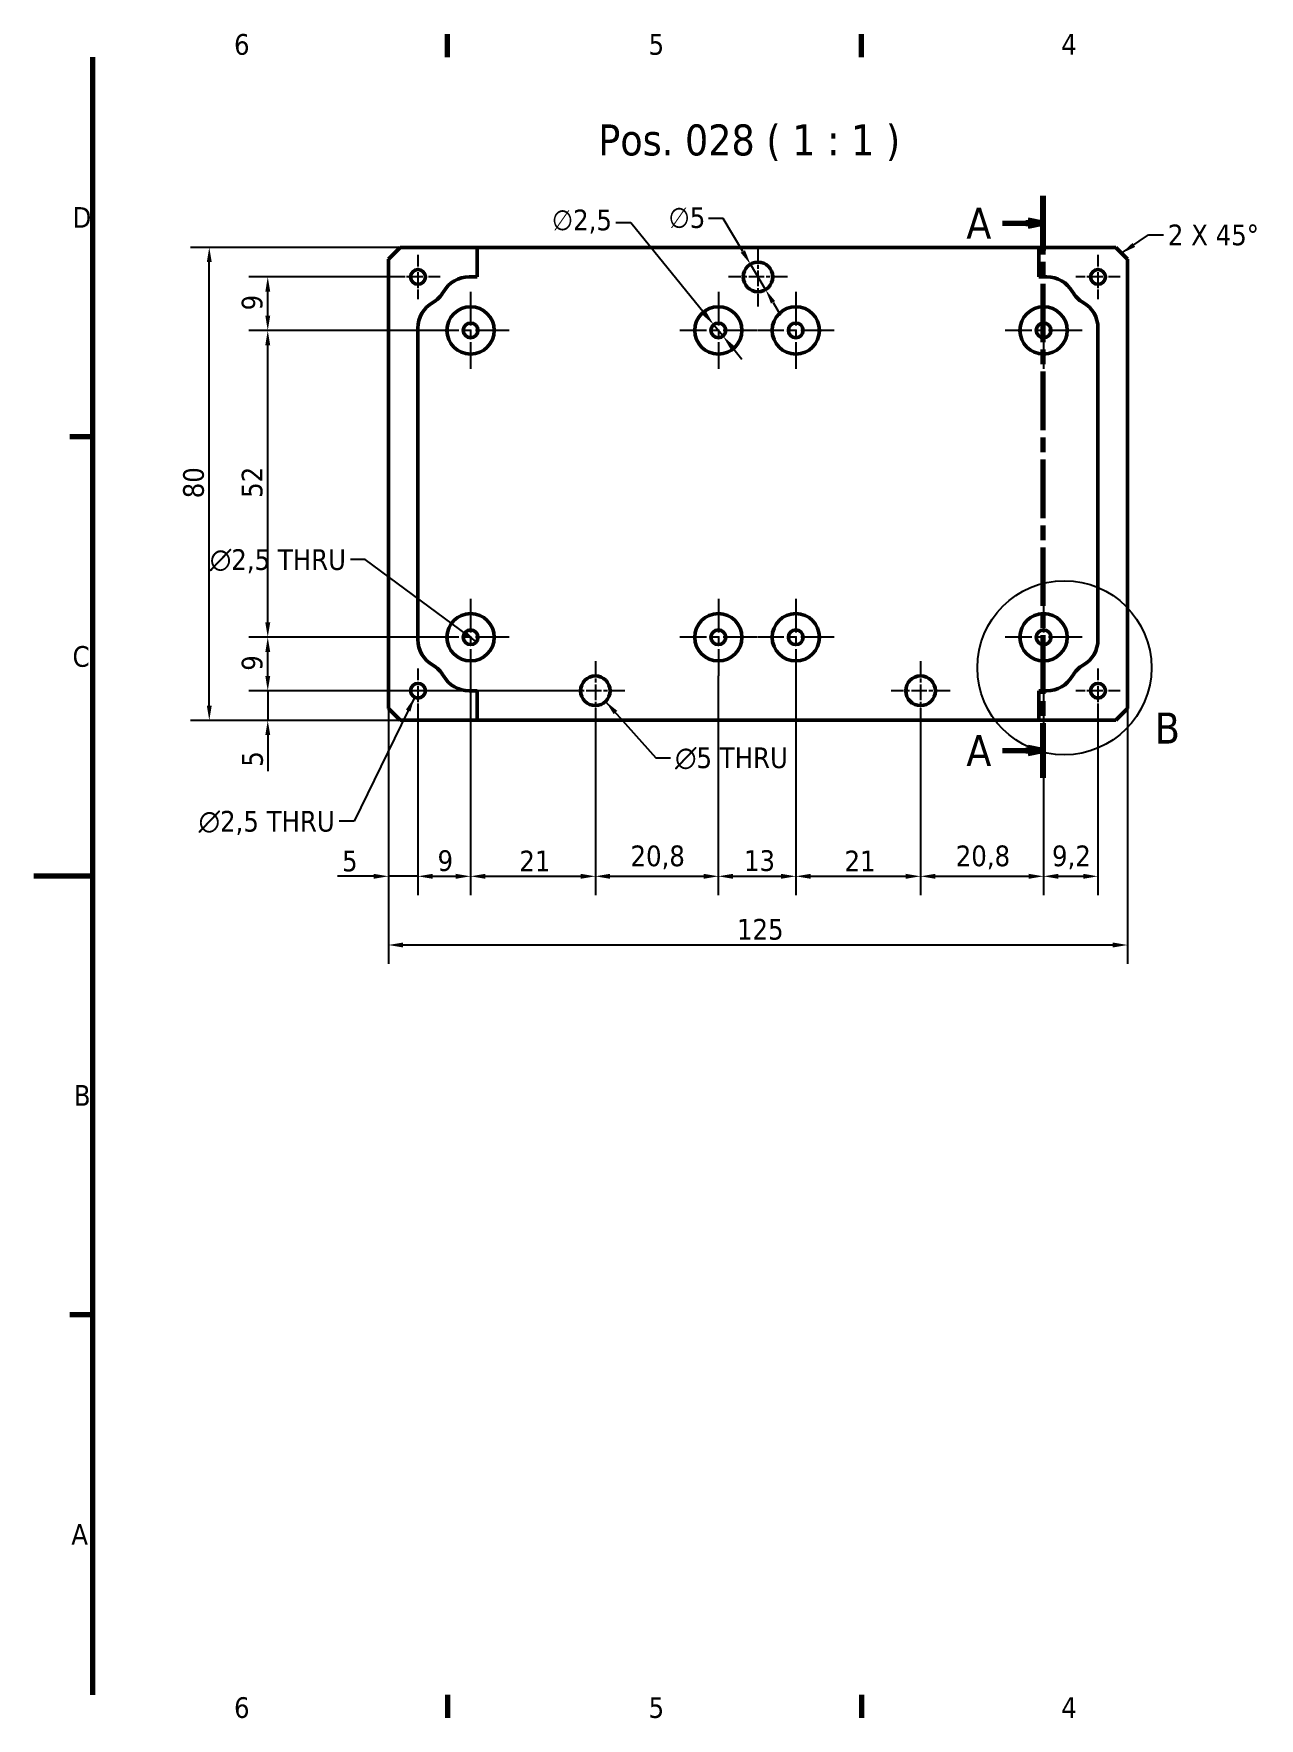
# Model space of a CAD drawing. Header units: millimetres. Extents: x 0 to 420, y 0 to 297.
# Drawn here: x 0 to 207.3, y 6 to 291 of the extents above; entities that cross this region are included whole.
import ezdxf

# ---------------------------------------------------------------- set-up
doc = ezdxf.new("R2010")
doc.units = ezdxf.units.MM
doc.linetypes.add('CHAIN', pattern=[0.3543, 0.2362, -0.0295, 0.0591, -0.0295])
for name, color, linetype, lineweight in [('Border (ISO)', 7, 'Continuous', 70), ('Center Mark (ISO)', 7, 'Continuous', 25), ('Detail Boundary (ISO)', 7, 'Continuous', 25), ('Dimension (ISO)', 7, 'Continuous', 25), ('Section Line (ISO)', 7, 'CHAIN', 70), ('Symbol (ISO)', 7, 'Continuous', 25), ('Visible (ISO)', 7, 'Continuous', 50)]:
    doc.layers.add(name, color=color, linetype=linetype, lineweight=lineweight)
doc.styles.add('Label Text (ISO)', font='tahoma.ttf')
doc.styles.add('Note Text (ISO)', font='tahoma.ttf')
doc.styles.add('Text Style45', font='tahoma.ttf')
doc.dimstyles.new('Default - Method 1b (ISO)', dxfattribs={"dimtxt": 3.5, "dimasz": 2.5, "dimexe": 3.175, "dimexo": 0, "dimgap": 0.762, "dimtad": 1, "dimtoh": 1, "dimrnd": 1e-08, "dimtxsty": 'Note Text (ISO)', "dimcen": 0.09, "dimdle": 10, "dimclrd": 256, "dimclre": 256, "dimclrt": 256, "dimazin": 2, "dimtfac": 1, "dimtmove": 0, "dimatfit": 3, "dimfxl": 0, "dimtolj": 1, "dimlwd": -1, "dimlwe": -1, "dimarcsym": 0})
doc.dimstyles.new('Default - Method 1b (ISO)$7', dxfattribs={"dimtxt": 3.5, "dimasz": 2.5, "dimexe": 3.175, "dimexo": 0, "dimgap": 0.762, "dimtad": 1, "dimtoh": 1, "dimrnd": 1e-08, "dimtxsty": 'Note Text (ISO)', "dimcen": 0.09, "dimdle": 10, "dimclrd": 256, "dimclre": 256, "dimclrt": 256, "dimazin": 2, "dimtfac": 1, "dimtmove": 0, "dimatfit": 3, "dimfxl": 0, "dimtolj": 1, "dimlwd": -1, "dimlwe": -1, "dimarcsym": 0})
doc.dimstyles.new('Default - Method 2b (ISO)$7', dxfattribs={"dimtxt": 3.5, "dimasz": 2.5, "dimexe": 3.175, "dimexo": 0, "dimgap": 0.762, "dimtad": 1, "dimtih": 1, "dimtoh": 1, "dimrnd": 1e-08, "dimtxsty": 'Note Text (ISO)', "dimcen": 0.09, "dimdle": 10, "dimclrd": 256, "dimclre": 256, "dimclrt": 256, "dimazin": 2, "dimtfac": 1, "dimtmove": 0, "dimatfit": 3, "dimfxl": 0, "dimtolj": 1, "dimlwd": -1, "dimlwe": -1, "dimarcsym": 0})

# ---------------------------------------------------------------- blocks, each defined once
blk = doc.blocks.new('Borders Default Border')
at = {"layer": 'Border (ISO)'}
for p, q in [((70, 287), (70, 290.9)), ((140, 287), (140, 290.9)), ((10, 222.75), (6.1, 222.75)), ((10, 74.25), (6.1, 74.25)), ((70, 10), (70, 6.1)), ((140, 10), (140, 6.1))]:
    blk.add_line(p, q, dxfattribs=at)
at = {"layer": 'Border (ISO)', "flags": 128}
for points in [[(10, 10), (10, 287)], [(0, 148.5), (10, 148.5)]]:
    blk.add_lwpolyline(points, dxfattribs=at)
at = {"layer": 'Border (ISO)', "char_height": 3.5, "attachment_point": 7, "style": 'Note Text (ISO)'}
for s, insert in [('6', (33.88, 287.33)), ('5', (103.98, 287.33)), ('4', (173.78, 287.4)), ('D', (6.57, 258.13)), ('C', (6.56, 183.81)), ('B', (6.78, 109.63)), ('A', (6.36, 35.38)), ('6', (33.88, 6.03)), ('5', (103.98, 6.03)), ('4', (173.78, 6.1))]:
    blk.add_mtext(s, dxfattribs=dict(at, insert=insert))
blk = doc.blocks.new('2dTransSection0')
at = {"layer": 'Section Line (ISO)', "linetype": 'CHAIN', "ltscale": 41.960541}
blk.add_line((170.65, 263.54), (170.65, 165.08), dxfattribs=at)
at = {"layer": 'Section Line (ISO)', "linetype": 'Continuous', "lineweight": 140}
for p, q in [((170.65, 263.54), (170.65, 254.28)), ((170.65, 174.34), (170.65, 165.08))]:
    blk.add_line(p, q, dxfattribs=at)
at = {"layer": 'Section Line (ISO)', "linetype": 'Continuous'}
for p, q in [((170.65, 258.91), (168.15, 259.41)), ((168.15, 259.41), (168.15, 258.41)), ((163.84, 258.91), (168.15, 258.91)), ((168.15, 258.91), (170.65, 258.91)), ((168.15, 258.41), (170.65, 258.91)), ((163.84, 169.71), (168.15, 169.71)), ((170.65, 169.71), (168.15, 170.21)), ((168.15, 170.21), (168.15, 169.21)), ((168.15, 169.71), (170.65, 169.71)), ((168.15, 169.21), (170.65, 169.71))]:
    blk.add_line(p, q, dxfattribs=at)
at = {"layer": 'Section Line (ISO)', "linetype": 'Continuous', "flags": 128}
for points in [[(168.15, 258.41), (170.65, 258.91)], [(168.15, 169.21), (170.65, 169.71)]]:
    blk.add_lwpolyline(points, dxfattribs=at)
at = {"layer": 'Section Line (ISO)'}
for points in [[(168.15, 258.41), (170.65, 258.91), (168.15, 259.41), (168.15, 258.41)], [(168.15, 169.21), (170.65, 169.71), (168.15, 170.21), (168.15, 169.21)]]:
    blk.add_solid(points, dxfattribs=at)
at = {"layer": 'Section Line (ISO)', "char_height": 5.25, "attachment_point": 7, "style": 'Label Text (ISO)'}
for insert in [(157.72, 256.28), (157.72, 167.09)]:
    blk.add_mtext('A', dxfattribs=dict(at, insert=insert))
blk = doc.blocks.new('*D6')
at = {"layer": 'Defpoints', "color": 0}
for p in [(59.98, 176.82), (64.98, 176.07), (64.98, 148.44)]:
    blk.add_point(p, dxfattribs=at)
at = {"layer": 'Dimension (ISO)'}
for p, q in [((59.98, 176.82), (59.98, 145.27)), ((64.98, 176.07), (64.98, 145.27)), ((57.48, 148.44), (51.37, 148.44)), ((64.98, 148.44), (59.98, 148.44)), ((67.48, 148.44), (69.98, 148.44))]:
    blk.add_line(p, q, dxfattribs=at)
for points in [[(57.48, 148.86), (57.48, 148.02), (59.98, 148.44)], [(67.48, 148.86), (67.48, 148.02), (64.98, 148.44)]]:
    blk.add_solid(points, dxfattribs=at)
at = {"layer": 'Dimension (ISO)', "insert": (52.14, 152.78), "char_height": 3.5, "attachment_point": 1, "style": 'Note Text (ISO)'}
blk.add_mtext('\\A1;5', dxfattribs=at)
blk = doc.blocks.new('*D7')
at = {"layer": 'Defpoints', "color": 0}
for p in [(73.88, 182.37), (64.98, 176.07), (73.88, 148.44)]:
    blk.add_point(p, dxfattribs=at)
at = {"layer": 'Dimension (ISO)'}
for p, q in [((73.88, 182.37), (73.88, 145.27)), ((64.98, 176.07), (64.98, 145.27)), ((67.48, 148.44), (71.38, 148.44))]:
    blk.add_line(p, q, dxfattribs=at)
for points in [[(67.48, 148.86), (67.48, 148.02), (64.98, 148.44)], [(71.38, 148.86), (71.38, 148.02), (73.88, 148.44)]]:
    blk.add_solid(points, dxfattribs=at)
at = {"layer": 'Dimension (ISO)', "insert": (68.3, 152.84), "char_height": 3.5, "attachment_point": 1, "style": 'Note Text (ISO)'}
blk.add_mtext('\\A1;9', dxfattribs=at)
blk = doc.blocks.new('*D8')
at = {"layer": 'Defpoints', "color": 0}
for p in [(73.88, 182.37), (94.98, 174.82), (94.98, 148.44)]:
    blk.add_point(p, dxfattribs=at)
at = {"layer": 'Dimension (ISO)'}
for p, q in [((73.88, 182.37), (73.88, 145.27)), ((94.98, 174.82), (94.98, 145.27)), ((76.38, 148.44), (92.48, 148.44))]:
    blk.add_line(p, q, dxfattribs=at)
for points in [[(76.38, 148.86), (76.38, 148.02), (73.88, 148.44)], [(92.48, 148.86), (92.48, 148.02), (94.98, 148.44)]]:
    blk.add_solid(points, dxfattribs=at)
at = {"layer": 'Dimension (ISO)', "insert": (82.13, 152.78), "char_height": 3.5, "attachment_point": 1, "style": 'Note Text (ISO)'}
blk.add_mtext('\\A1;21', dxfattribs=at)
blk = doc.blocks.new('*D9')
at = {"layer": 'Defpoints', "color": 0}
for p in [(115.78, 182.37), (94.98, 174.82), (115.78, 148.44)]:
    blk.add_point(p, dxfattribs=at)
at = {"layer": 'Dimension (ISO)'}
for p, q in [((115.78, 182.37), (115.78, 145.27)), ((94.98, 174.82), (94.98, 145.27)), ((97.48, 148.44), (113.28, 148.44))]:
    blk.add_line(p, q, dxfattribs=at)
for points in [[(97.48, 148.86), (97.48, 148.02), (94.98, 148.44)], [(113.28, 148.86), (113.28, 148.02), (115.78, 148.44)]]:
    blk.add_solid(points, dxfattribs=at)
at = {"layer": 'Dimension (ISO)', "insert": (100.93, 153.65), "char_height": 3.5, "attachment_point": 1, "style": 'Note Text (ISO)'}
blk.add_mtext('\\A1;20,8', dxfattribs=at)
blk = doc.blocks.new('*D10')
at = {"layer": 'Defpoints', "color": 0}
for p in [(115.78, 182.37), (128.88, 182.37), (128.88, 148.44)]:
    blk.add_point(p, dxfattribs=at)
at = {"layer": 'Dimension (ISO)'}
for p, q in [((115.78, 182.37), (115.78, 145.27)), ((128.88, 182.37), (128.88, 145.27)), ((118.28, 148.44), (126.38, 148.44))]:
    blk.add_line(p, q, dxfattribs=at)
for points in [[(118.28, 148.86), (118.28, 148.02), (115.78, 148.44)], [(126.38, 148.86), (126.38, 148.02), (128.88, 148.44)]]:
    blk.add_solid(points, dxfattribs=at)
at = {"layer": 'Dimension (ISO)', "insert": (120.11, 152.85), "char_height": 3.5, "attachment_point": 1, "style": 'Note Text (ISO)'}
blk.add_mtext('\\A1;13', dxfattribs=at)
blk = doc.blocks.new('*D11')
at = {"layer": 'Defpoints', "color": 0}
for p in [(128.88, 182.37), (149.98, 174.82), (149.98, 148.44)]:
    blk.add_point(p, dxfattribs=at)
at = {"layer": 'Dimension (ISO)'}
for p, q in [((128.88, 182.37), (128.88, 145.27)), ((149.98, 174.82), (149.98, 145.27)), ((131.38, 148.44), (147.48, 148.44))]:
    blk.add_line(p, q, dxfattribs=at)
for points in [[(131.38, 148.86), (131.38, 148.02), (128.88, 148.44)], [(147.48, 148.86), (147.48, 148.02), (149.98, 148.44)]]:
    blk.add_solid(points, dxfattribs=at)
at = {"layer": 'Dimension (ISO)', "insert": (137.13, 152.78), "char_height": 3.5, "attachment_point": 1, "style": 'Note Text (ISO)'}
blk.add_mtext('\\A1;21', dxfattribs=at)
blk = doc.blocks.new('*D12')
at = {"layer": 'Defpoints', "color": 0}
for p in [(170.78, 182.37), (149.98, 174.82), (170.78, 148.44)]:
    blk.add_point(p, dxfattribs=at)
at = {"layer": 'Dimension (ISO)'}
for p, q in [((170.78, 182.37), (170.78, 145.27)), ((149.98, 174.82), (149.98, 145.27)), ((152.48, 148.44), (168.28, 148.44))]:
    blk.add_line(p, q, dxfattribs=at)
for points in [[(152.48, 148.86), (152.48, 148.02), (149.98, 148.44)], [(168.28, 148.86), (168.28, 148.02), (170.78, 148.44)]]:
    blk.add_solid(points, dxfattribs=at)
at = {"layer": 'Dimension (ISO)', "insert": (155.93, 153.65), "char_height": 3.5, "attachment_point": 1, "style": 'Note Text (ISO)'}
blk.add_mtext('\\A1;20,8', dxfattribs=at)
blk = doc.blocks.new('*D13')
at = {"layer": 'Defpoints', "color": 0}
for p in [(170.78, 182.37), (179.98, 176.07), (179.98, 148.44)]:
    blk.add_point(p, dxfattribs=at)
at = {"layer": 'Dimension (ISO)'}
for p, q in [((170.78, 182.37), (170.78, 145.27)), ((179.98, 176.07), (179.98, 145.27)), ((173.28, 148.44), (177.48, 148.44))]:
    blk.add_line(p, q, dxfattribs=at)
for points in [[(173.28, 148.86), (173.28, 148.02), (170.78, 148.44)], [(177.48, 148.86), (177.48, 148.02), (179.98, 148.44)]]:
    blk.add_solid(points, dxfattribs=at)
at = {"layer": 'Dimension (ISO)', "insert": (172.21, 153.65), "char_height": 3.5, "attachment_point": 1, "style": 'Note Text (ISO)'}
blk.add_mtext('\\A1;9,2', dxfattribs=at)
blk = doc.blocks.new('*D14')
at = {"layer": 'Defpoints', "color": 0}
for p in [(59.98, 176.82), (184.98, 176.82), (59.98, 136.82)]:
    blk.add_point(p, dxfattribs=at)
at = {"layer": 'Dimension (ISO)'}
for p, q in [((59.98, 176.82), (59.98, 133.65)), ((184.98, 176.82), (184.98, 133.65)), ((182.48, 136.82), (62.48, 136.82))]:
    blk.add_line(p, q, dxfattribs=at)
for points in [[(62.48, 137.24), (62.48, 136.4), (59.98, 136.82)], [(182.48, 137.24), (182.48, 136.4), (184.98, 136.82)]]:
    blk.add_solid(points, dxfattribs=at)
at = {"layer": 'Dimension (ISO)', "insert": (118.93, 141.23), "char_height": 3.5, "attachment_point": 1, "style": 'Note Text (ISO)'}
blk.add_mtext('\\A1;125', dxfattribs=at)
blk = doc.blocks.new('*D15')
at = {"layer": 'Defpoints', "color": 0}
for p in [(39.58, 179.82), (89.98, 179.82), (74.98, 174.82)]:
    blk.add_point(p, dxfattribs=at)
at = {"layer": 'Dimension (ISO)'}
for p, q in [((39.58, 182.32), (39.58, 184.82)), ((89.98, 179.82), (36.41, 179.82)), ((39.58, 179.82), (39.58, 174.82)), ((74.98, 174.82), (36.41, 174.82)), ((39.58, 172.32), (39.58, 166.21))]:
    blk.add_line(p, q, dxfattribs=at)
for points in [[(39.17, 182.32), (40, 182.32), (39.58, 179.82)], [(39.17, 172.32), (40, 172.32), (39.58, 174.82)]]:
    blk.add_solid(points, dxfattribs=at)
at = {"layer": 'Dimension (ISO)', "insert": (35.25, 166.97), "char_height": 3.5, "attachment_point": 1, "rotation": 90, "style": 'Note Text (ISO)'}
blk.add_mtext('\\A1;5', dxfattribs=at)
blk = doc.blocks.new('*D16')
at = {"layer": 'Defpoints', "color": 0}
for p in [(39.58, 188.87), (67.38, 188.87), (61.23, 179.82)]:
    blk.add_point(p, dxfattribs=at)
at = {"layer": 'Dimension (ISO)'}
for p, q in [((67.38, 188.87), (36.41, 188.87)), ((39.58, 182.32), (39.58, 186.37)), ((61.23, 179.82), (36.41, 179.82))]:
    blk.add_line(p, q, dxfattribs=at)
for points in [[(39.17, 186.37), (40, 186.37), (39.58, 188.87)], [(39.17, 182.32), (40, 182.32), (39.58, 179.82)]]:
    blk.add_solid(points, dxfattribs=at)
at = {"layer": 'Dimension (ISO)', "insert": (35.18, 183.21), "char_height": 3.5, "attachment_point": 1, "rotation": 90, "style": 'Note Text (ISO)'}
blk.add_mtext('\\A1;9', dxfattribs=at)
blk = doc.blocks.new('*D17')
at = {"layer": 'Defpoints', "color": 0}
for p in [(39.58, 240.77), (67.38, 240.77), (67.38, 188.87)]:
    blk.add_point(p, dxfattribs=at)
at = {"layer": 'Dimension (ISO)'}
for p, q in [((67.38, 240.77), (36.41, 240.77)), ((39.58, 191.37), (39.58, 238.27)), ((67.38, 188.87), (36.41, 188.87))]:
    blk.add_line(p, q, dxfattribs=at)
for points in [[(39.17, 238.27), (40, 238.27), (39.58, 240.77)], [(39.17, 191.37), (40, 191.37), (39.58, 188.87)]]:
    blk.add_solid(points, dxfattribs=at)
at = {"layer": 'Dimension (ISO)', "insert": (35.18, 212.45), "char_height": 3.5, "attachment_point": 1, "rotation": 90, "style": 'Note Text (ISO)'}
blk.add_mtext('\\A1;52', dxfattribs=at)
blk = doc.blocks.new('*D18')
at = {"layer": 'Defpoints', "color": 0}
for p in [(39.58, 249.82), (61.23, 249.82), (67.38, 240.77)]:
    blk.add_point(p, dxfattribs=at)
at = {"layer": 'Dimension (ISO)'}
for p, q in [((61.23, 249.82), (36.41, 249.82)), ((39.58, 243.27), (39.58, 247.32)), ((67.38, 240.77), (36.41, 240.77))]:
    blk.add_line(p, q, dxfattribs=at)
for points in [[(39.17, 247.32), (40, 247.32), (39.58, 249.82)], [(39.17, 243.27), (40, 243.27), (39.58, 240.77)]]:
    blk.add_solid(points, dxfattribs=at)
at = {"layer": 'Dimension (ISO)', "insert": (35.18, 244.16), "char_height": 3.5, "attachment_point": 1, "rotation": 90, "style": 'Note Text (ISO)'}
blk.add_mtext('\\A1;9', dxfattribs=at)
blk = doc.blocks.new('*D19')
at = {"layer": 'Defpoints', "color": 0}
for p in [(29.69, 254.82), (74.98, 254.82), (74.98, 174.82)]:
    blk.add_point(p, dxfattribs=at)
at = {"layer": 'Dimension (ISO)'}
for p, q in [((74.98, 254.82), (26.52, 254.82)), ((29.69, 177.32), (29.69, 252.32)), ((74.98, 174.82), (26.52, 174.82))]:
    blk.add_line(p, q, dxfattribs=at)
for points in [[(29.28, 252.32), (30.11, 252.32), (29.69, 254.82)], [(29.28, 177.32), (30.11, 177.32), (29.69, 174.82)]]:
    blk.add_solid(points, dxfattribs=at)
at = {"layer": 'Dimension (ISO)', "insert": (25.27, 212.38), "char_height": 3.5, "attachment_point": 1, "rotation": 90, "style": 'Note Text (ISO)'}
blk.add_mtext('\\A1;80', dxfattribs=at)
blk = doc.blocks.new('*D20')
at = {"layer": 'Defpoints', "color": 0}
for p in [(114.99, 241.74), (116.57, 239.8)]:
    blk.add_point(p, dxfattribs=at)
at = {"layer": 'Dimension (ISO)'}
for p, q in [((100.96, 258.96), (98.46, 258.96)), ((113.41, 243.68), (100.96, 258.96)), ((116.57, 239.8), (114.99, 241.74)), ((118.15, 237.87), (119.73, 235.93))]:
    blk.add_line(p, q, dxfattribs=at)
for points in [[(113.74, 243.94), (113.09, 243.41), (114.99, 241.74)], [(118.47, 238.13), (117.83, 237.6), (116.57, 239.8)]]:
    blk.add_solid(points, dxfattribs=at)
at = {"layer": 'Dimension (ISO)', "insert": (87.63, 261.21), "char_height": 3.5, "attachment_point": 1, "style": 'Note Text (ISO)'}
blk.add_mtext('\\A1;∅2,5', dxfattribs=at)
blk = doc.blocks.new('*D21')
at = {"layer": 'Defpoints', "color": 0}
for p in [(121.21, 251.97), (123.76, 247.67)]:
    blk.add_point(p, dxfattribs=at)
at = {"layer": 'Dimension (ISO)'}
for p, q in [((116.61, 259.72), (114.11, 259.72)), ((119.93, 254.12), (116.61, 259.72)), ((123.76, 247.67), (121.21, 251.97)), ((125.03, 245.52), (126.31, 243.37))]:
    blk.add_line(p, q, dxfattribs=at)
for points in [[(120.29, 254.33), (119.57, 253.91), (121.21, 251.97)], [(125.39, 245.73), (124.68, 245.31), (123.76, 247.67)]]:
    blk.add_solid(points, dxfattribs=at)
at = {"layer": 'Dimension (ISO)', "insert": (107.36, 261.61), "char_height": 3.5, "attachment_point": 1, "style": 'Note Text (ISO)'}
blk.add_mtext('\\A1;∅5', dxfattribs=at)
blk = doc.blocks.new('2dDetail0')
at = {"layer": 'Detail Boundary (ISO)'}
blk.add_circle((174.31, 183.71), 14.72, dxfattribs=at)
at = {"layer": 'Detail Boundary (ISO)', "insert": (189.59, 170.89), "char_height": 5.25, "attachment_point": 7, "style": 'Label Text (ISO)'}
blk.add_mtext('B', dxfattribs=at)

msp = doc.modelspace()

# ---------------------------------------------------------------- linework, layer by layer
at = {"layer": 'Center Mark (ISO)', "linetype": 'CHAIN', "ltscale": 11.111974}
for p, q in [((122.4824, 254.8215), (122.4824, 244.8215)), ((127.4824, 249.8215), (117.4824, 249.8215)), ((94.9824, 184.8215), (94.9824, 174.8215)), ((149.9824, 184.8215), (149.9824, 174.8215)), ((99.9824, 179.8215), (89.9824, 179.8215)), ((154.9824, 179.8215), (144.9824, 179.8215))]:
    msp.add_line(p, q, dxfattribs=at)
at = {"layer": 'Center Mark (ISO)', "linetype": 'CHAIN', "ltscale": 8.333956}
for p, q in [((64.9824, 253.5715), (64.9824, 246.0715)), ((179.9824, 253.5715), (179.9824, 246.0715)), ((68.7324, 249.8215), (61.2324, 249.8215)), ((183.7324, 249.8215), (176.2324, 249.8215)), ((64.9824, 183.5715), (64.9824, 176.0715)), ((179.9824, 183.5715), (179.9824, 176.0715)), ((68.7324, 179.8215), (61.2324, 179.8215)), ((183.7324, 179.8215), (176.2324, 179.8215))]:
    msp.add_line(p, q, dxfattribs=at)
at = {"layer": 'Center Mark (ISO)', "linetype": 'CHAIN', "ltscale": 23.990969}
for p, q in [((73.8804, 247.2716), (73.8804, 234.2716)), ((115.7823, 247.2715), (115.7823, 234.2715)), ((128.8804, 247.2716), (128.8804, 234.2716)), ((170.7823, 247.2715), (170.7823, 234.2715)), ((80.3804, 240.7716), (67.3804, 240.7716)), ((122.2823, 240.7715), (109.2823, 240.7715)), ((135.3804, 240.7716), (122.3804, 240.7716)), ((177.2823, 240.7715), (164.2823, 240.7715)), ((73.8824, 195.3715), (73.8824, 182.3715)), ((115.7824, 195.3715), (115.7824, 182.3715)), ((128.8824, 195.3715), (128.8824, 182.3715)), ((170.7824, 195.3715), (170.7824, 182.3715)), ((80.3824, 188.8715), (67.3824, 188.8715)), ((122.2824, 188.8715), (109.2824, 188.8715)), ((135.3824, 188.8715), (122.3824, 188.8715)), ((177.2824, 188.8715), (164.2824, 188.8715))]:
    msp.add_line(p, q, dxfattribs=at)
at = {"layer": 'Visible (ISO)'}
for p, q in [((59.9824, 252.8215), (61.9824, 254.8215)), ((74.9824, 254.8215), (61.9824, 254.8215)), ((74.9824, 249.8215), (74.9824, 254.8215)), ((74.9824, 254.8215), (169.9824, 254.8215)), ((182.9824, 254.8215), (169.9824, 254.8215)), ((169.9824, 254.8215), (169.9824, 249.8215)), ((182.9824, 254.8215), (184.9824, 252.8215)), ((59.9824, 252.8215), (59.9824, 176.8215)), ((184.9824, 176.8215), (184.9824, 252.8215)), ((73.6426, 249.8215), (74.9824, 249.8215)), ((169.9824, 249.8215), (171.3221, 249.8215)), ((64.9824, 188.4818), (64.9824, 241.1613)), ((179.9824, 241.1613), (179.9824, 188.4818)), ((74.9824, 179.8215), (73.6426, 179.8215)), ((74.9824, 174.8215), (74.9824, 179.8215)), ((171.3221, 179.8215), (169.9824, 179.8215)), ((169.9824, 179.8215), (169.9824, 174.8215)), ((61.9824, 174.8215), (59.9824, 176.8215)), ((184.9824, 176.8215), (182.9824, 174.8215)), ((61.9824, 174.8215), (74.9824, 174.8215)), ((169.9824, 174.8215), (74.9824, 174.8215)), ((169.9824, 174.8215), (182.9824, 174.8215))]:
    msp.add_line(p, q, dxfattribs=at)
for centre, radius in [((64.9824, 249.8215), 1.25), ((122.4824, 249.8215), 2.5), ((179.9824, 249.8215), 1.25), ((73.8804, 240.7716), 4), ((115.7823, 240.7715), 4), ((128.8804, 240.7716), 4), ((170.7823, 240.7715), 4), ((73.8804, 240.7716), 1.25), ((115.7823, 240.7715), 1.25), ((128.8804, 240.7716), 1.25), ((170.7823, 240.7715), 1.25), ((73.8824, 188.8715), 4), ((115.7824, 188.8715), 4), ((128.8824, 188.8715), 4), ((170.7824, 188.8715), 4), ((73.8824, 188.8715), 1.25), ((115.7824, 188.8715), 1.25), ((128.8824, 188.8715), 1.25), ((170.7824, 188.8715), 1.25), ((64.9824, 179.8215), 1.25), ((94.9824, 179.8215), 2.5), ((149.9824, 179.8215), 2.5), ((179.9824, 179.8215), 1.25)]:
    msp.add_circle(centre, radius, dxfattribs=at)
for centre, start, end in [((73.6426, 244.8215), 90, 150), ((171.3221, 244.8215), 30, 90), ((69.9824, 241.1613), 120, 180), ((64.9824, 249.8215), 300, 330), ((179.9824, 249.8215), 210, 240), ((174.9824, 241.1613), 0, 60), ((69.9824, 188.4818), 180, 240), ((174.9824, 188.4818), 300, 0), ((64.9824, 179.8215), 30, 60), ((179.9824, 179.8215), 120, 150), ((73.6426, 184.8215), 210, 270), ((171.3221, 184.8215), 270, 330)]:
    msp.add_arc(centre, 5, start, end, dxfattribs=at)

# ---------------------------------------------------------------- block references
msp.add_blockref('Borders Default Border', (0, 0))
at = {"layer": 'Detail Boundary (ISO)'}
msp.add_blockref('2dDetail0', (0, 0), dxfattribs=at)
at = {"layer": 'Section Line (ISO)'}
msp.add_blockref('2dTransSection0', (0, 0), dxfattribs=at)

# ---------------------------------------------------------------- texts
at = {"layer": 'Symbol (ISO)'}
for s, insert, char_height, attachment_point, style in [('Pos. 028 ( 1 : 1 )', (95.4791, 269.4207), 5.24, 7, 'Text Style45'), ('2 X 45°', (191.8049, 258.6782), 3.5, 1, 'Note Text (ISO)')]:
    msp.add_mtext(s, dxfattribs=dict(at, insert=insert, char_height=char_height, attachment_point=attachment_point, style=style))
at = {"layer": 'Symbol (ISO)', "char_height": 3.5, "line_spacing_factor": 0.6125, "style": 'Note Text (ISO)'}
for s, insert, width, attachment_point in [('\\fAIGDT|b0|i0;\\H3.5000;n\\fTahoma|b0|i0;\\H3.5000;2,5 THRU', (52.8127, 203.7648), 24.584264, 3), ('\\fAIGDT|b0|i0;\\H3.5000;n\\fTahoma|b0|i0;\\H3.5000;5 THRU', (108.4616, 170.2384), 20.459143, 1), ('\\fAIGDT|b0|i0;\\H3.5000;n\\fTahoma|b0|i0;\\H3.5000;2,5 THRU', (50.9118, 159.5047), 24.584264, 3)]:
    msp.add_mtext(s, dxfattribs=dict(at, insert=insert, width=width, attachment_point=attachment_point))

# ---------------------------------------------------------------- dimensions: what is measured, and where the dimension line sits
at = {"layer": 'Dimension (ISO)'}
for p1, p2, picture, middle in [((116.5722, 239.8027), (114.9925, 241.7403), '*D20', (92.6597, 258.9573)), ((123.7583, 247.6716), (121.2065, 251.9714), '*D21', (110.3531, 259.7234))]:
    dim = msp.add_diameter_dim_2p(p1=p1, p2=p2, dimstyle='Default - Method 1b (ISO)', override={"dimgap": 0.762, "dimtad": 0, "dimtih": 1, "dimdec": 2, "dimlfac": 1, "dimtol": 0, "dimlim": 0, "dimtp": 0, "dimtm": 0, "dimtdec": 2, "dimatfit": 2}, dxfattribs=at)
    dim.commit()
    dim.dimension.update_dxf_attribs({"geometry": picture, "text_midpoint": middle, "dimtype": 163})
for base, p1, p2, angle, override, picture, middle in [((29.6928, 254.8215), (74.9824, 174.8215), (74.9824, 254.8215), 90, {"dimgap": 0.762, "dimtoh": 0, "dimdec": 2, "dimtol": 0, "dimlim": 0, "dimtp": 0, "dimtm": 0, "dimtdec": 2, "dimtofl": 0, "dimatfit": 1}, '*D19', (29.6928, 214.8215)), ((39.5848, 249.8215), (67.3804, 240.7716), (61.2324, 249.8215), 90, {"dimgap": 0.762, "dimtoh": 0, "dimdec": 0, "dimtol": 0, "dimlim": 0, "dimtp": 0, "dimtm": 0, "dimtdec": 2, "dimtofl": 0, "dimatfit": 1}, '*D18', (39.5848, 245.2965)), ((39.5848, 240.7716), (67.3824, 188.8715), (67.3804, 240.7716), 90, {"dimgap": 0.762, "dimtoh": 0, "dimdec": 0, "dimtol": 0, "dimlim": 0, "dimtp": 0, "dimtm": 0, "dimtdec": 2, "dimtofl": 0, "dimatfit": 1}, '*D17', (39.5848, 214.8216)), ((39.5848, 188.8715), (61.2324, 179.8215), (67.3824, 188.8715), 90, {"dimgap": 0.762, "dimtoh": 0, "dimdec": 0, "dimtol": 0, "dimlim": 0, "dimtp": 0, "dimtm": 0, "dimtdec": 2, "dimtofl": 0, "dimatfit": 1}, '*D16', (39.5848, 184.3465)), ((39.5848, 179.8215), (74.9824, 174.8215), (89.9824, 179.8215), 90, {"dimgap": 0.762, "dimtoh": 0, "dimdec": 2, "dimtol": 0, "dimlim": 0, "dimtp": 0, "dimtm": 0, "dimtdec": 2, "dimtofl": 1, "dimatfit": 1}, '*D15', (39.5848, 168.017)), ((73.8824, 148.4417), (64.9824, 176.0715), (73.8824, 182.3715), 180, {"dimgap": 0.762, "dimtoh": 0, "dimdec": 0, "dimtol": 0, "dimlim": 0, "dimtp": 0, "dimtm": 0, "dimtdec": 2, "dimtofl": 0, "dimatfit": 1}, '*D7', (69.4324, 148.4417)), ((94.9824, 148.4417), (73.8824, 182.3715), (94.9824, 174.8215), 180, {"dimgap": 0.762, "dimtoh": 0, "dimdec": 0, "dimtol": 0, "dimlim": 0, "dimtp": 0, "dimtm": 0, "dimtdec": 2, "dimtofl": 0, "dimatfit": 1}, '*D8', (84.4324, 148.4417)), ((115.7824, 148.4417), (94.9824, 174.8215), (115.7824, 182.3715), 180, {"dimgap": 0.762, "dimtoh": 0, "dimdec": 2, "dimtol": 0, "dimlim": 0, "dimtp": 0, "dimtm": 0, "dimtdec": 2, "dimtofl": 0, "dimatfit": 1}, '*D9', (105.3824, 148.4417)), ((128.8824, 148.4417), (115.7824, 182.3715), (128.8824, 182.3715), 180, {"dimgap": 0.762, "dimtoh": 0, "dimdec": 0, "dimtol": 0, "dimlim": 0, "dimtp": 0, "dimtm": 0, "dimtdec": 2, "dimtofl": 0, "dimatfit": 1}, '*D10', (122.3324, 148.4417)), ((149.9824, 148.4417), (128.8824, 182.3715), (149.9824, 174.8215), 180, {"dimgap": 0.762, "dimtoh": 0, "dimdec": 0, "dimtol": 0, "dimlim": 0, "dimtp": 0, "dimtm": 0, "dimtdec": 2, "dimtofl": 0, "dimatfit": 1}, '*D11', (139.4324, 148.4417)), ((170.7824, 148.4417), (149.9824, 174.8215), (170.7824, 182.3715), 180, {"dimgap": 0.762, "dimtoh": 0, "dimdec": 2, "dimtol": 0, "dimlim": 0, "dimtp": 0, "dimtm": 0, "dimtdec": 2, "dimtofl": 0, "dimatfit": 1}, '*D12', (160.3824, 148.4417)), ((179.9824, 148.4417), (170.7824, 182.3715), (179.9824, 176.0715), 180, {"dimgap": 0.762, "dimtoh": 0, "dimdec": 2, "dimtol": 0, "dimlim": 0, "dimtp": 0, "dimtm": 0, "dimtdec": 2, "dimtofl": 0, "dimatfit": 1}, '*D13', (175.3824, 148.4417)), ((64.9824, 148.4417), (59.9824, 176.8215), (64.9824, 176.0715), 180, {"dimgap": 0.762, "dimtoh": 0, "dimdec": 2, "dimtol": 0, "dimlim": 0, "dimtp": 0, "dimtm": 0, "dimtdec": 2, "dimtofl": 1, "dimatfit": 1}, '*D6', (53.1779, 148.4417))]:
    dim = msp.add_linear_dim(base=base, p1=p1, p2=p2, angle=angle, dimstyle='Default - Method 1b (ISO)', override=override, dxfattribs=at)
    dim.commit()
    dim.dimension.update_dxf_attribs({"geometry": picture, "text_midpoint": middle, "dimtype": 160})
dim = msp.add_linear_dim(base=(59.9824, 136.8215), p1=(184.9824, 176.8215), p2=(59.9824, 176.8215), dimstyle='Default - Method 1b (ISO)', override={"dimgap": 0.762, "dimtoh": 0, "dimdec": 2, "dimtol": 0, "dimlim": 0, "dimtp": 0, "dimtm": 0, "dimtdec": 2, "dimtofl": 0, "dimatfit": 1}, dxfattribs=at)
dim.commit()
dim.dimension.update_dxf_attribs({"geometry": '*D14', "text_midpoint": (122.4824, 136.8215), "dimtype": 160})

# ---------------------------------------------------------------- leaders
at = {"layer": 'Symbol (ISO)', "annotation_type": 0, "has_hookline": 1}
for points, dimstyle, hookline_direction, text_width in [([(183.9824, 253.8215), (188.5429, 256.9282), (191.0429, 256.9282)], 'Default - Method 2b (ISO)$7', 0, 15.4597), ([(74.868, 188.1028), (56.0747, 202.0148), (53.5747, 202.0148)], 'Default - Method 1b (ISO)$7', 1, 23.892), ([(64.4172, 178.7066), (54.1738, 157.7547), (51.6738, 157.7547)], 'Default - Method 1b (ISO)$7', 1, 23.892), ([(96.7185, 178.0227), (105.1996, 168.4884), (107.6996, 168.4884)], 'Default - Method 1b (ISO)$7', 0, 19.8067)]:
    msp.add_leader(points, dimstyle=dimstyle, override={"dimtad": 0}, dxfattribs=dict(at, hookline_direction=hookline_direction, text_width=text_width))

doc.saveas('drawing.dxf')
